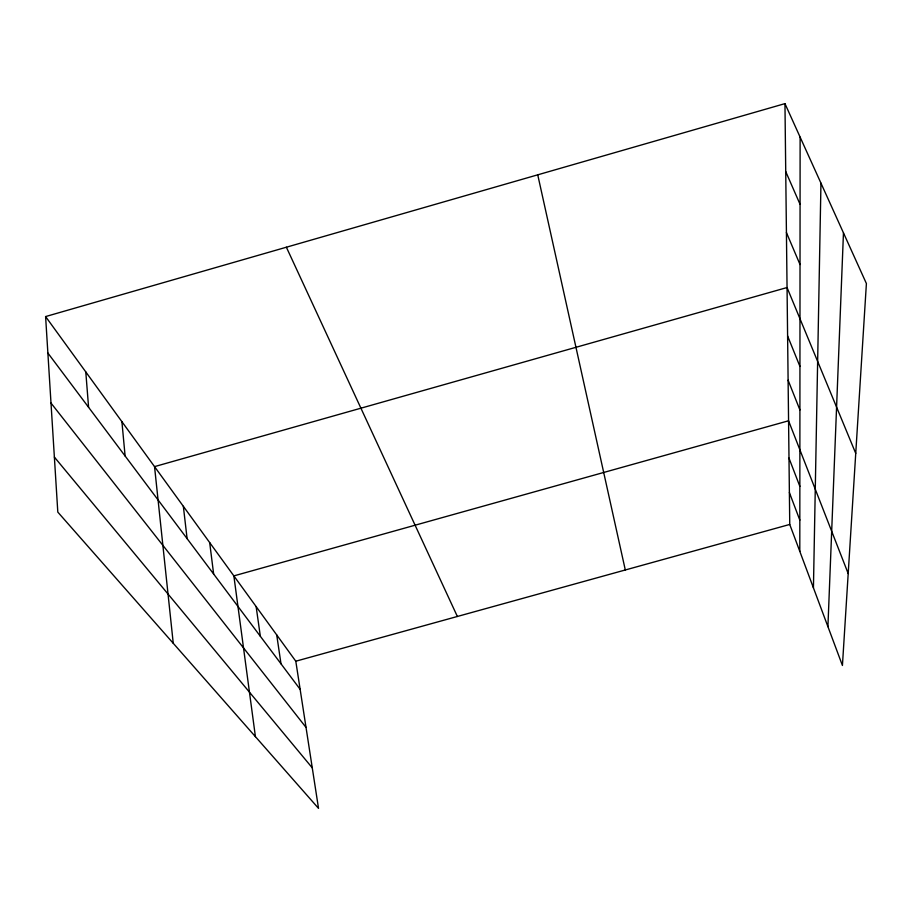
<?xml version="1.0" encoding="UTF-8"?>
<svg xmlns="http://www.w3.org/2000/svg" width="912" height="912" viewBox="0 0 912 912"><rect width="100%" height="100%" fill="white"/><g stroke="black" fill="none" stroke-linecap="round" stroke-linejoin="round"><path stroke-width="1.37" d="M799.801 551.384L800.12 137.142M813.436 587.864L820.96 183.152M827.914 626.624L843.463 232.868M45.6 316.567L295.796 661.211L318.527 808.374L57.809 512.099L45.6 316.567L784.958 103.626L866.4 283.541L842.426 665.475L789.746 524.446L784.958 103.626M295.796 661.211L789.746 524.446M54.378 457.094L312.269 767.858M51.004 403.081L306.022 727.411M47.88 353.035L300.139 689.335M286.379 247.22L457.368 616.478M785.734 171.593L800.075 204.368M786.418 232.549L800.029 264.56M855.741 453.367L787.045 287.542L154.538 466.625L173.246 643.279M787.603 335.992L799.949 366.464M788.105 380.224L799.915 409.955M848.194 573.557L788.561 420.785L233.86 575.882L255.417 736.657M788.983 458.098L799.858 486.392M789.382 492.548L799.824 520.148M537.738 174.83L625.301 569.977M276.724 634.923L280.999 663.822M256.135 606.571L260.342 636.268M209.68 542.583L213.636 574.013M183.346 506.297L187.108 538.65M121.9 421.675L125.115 456M85.785 371.925L88.589 407.311"/></g></svg>
